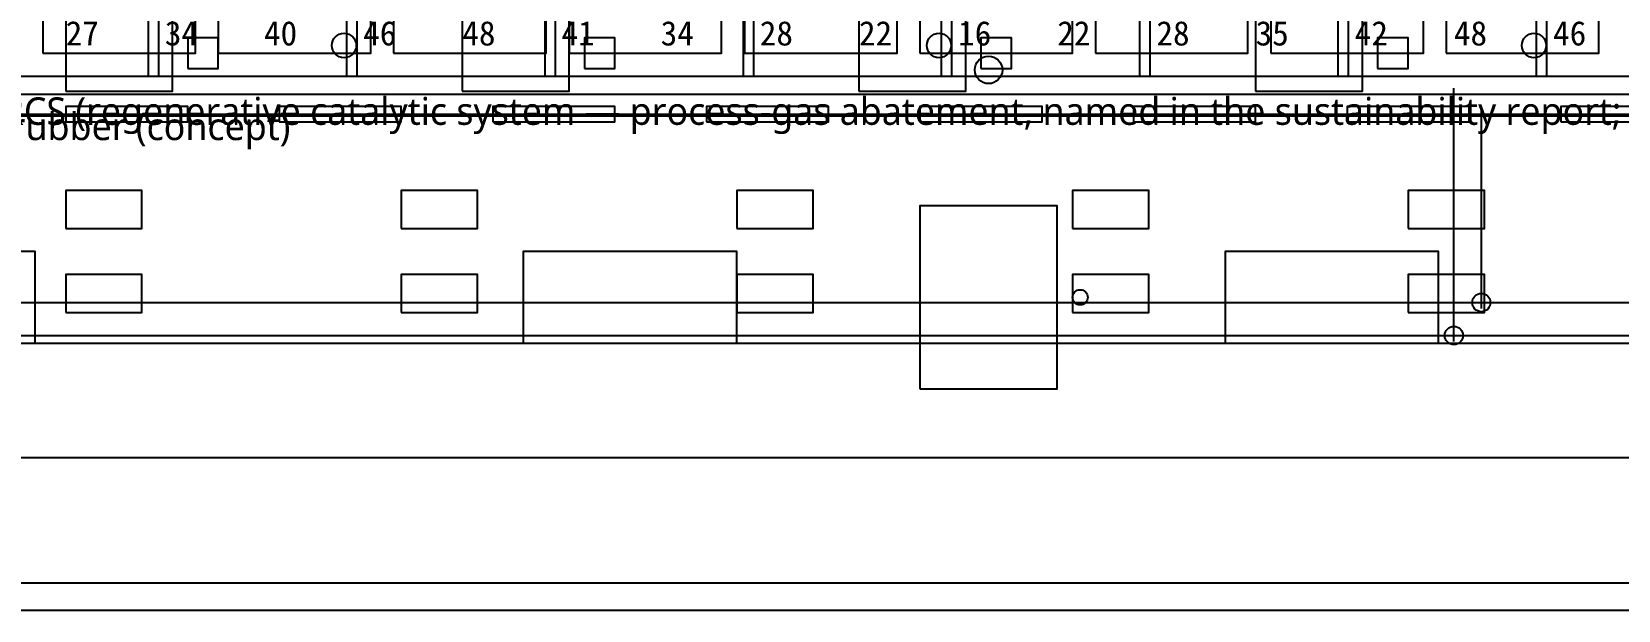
# Model space of a CAD drawing. Header units: metres. Extents: x -1640 to 1560, y -268 to 2338.
# Drawn here: x -165.2 to -61.2, y 852 to 889.9 of the extents above; entities that cross this region are included whole.
import ezdxf

# ---------------------------------------------------------------- set-up
doc = ezdxf.new("R2010")
doc.units = ezdxf.units.M
for name, color, linetype in [('1F_CDS', 5, 'Continuous'), ('1F_EHS_EXIT_DOOR_CONCEPT', 3, 'Continuous'), ('1F_EHS_EXTINGUISHER_HYDRANT_CABINET_CONCEPT', 1, 'Continuous'), ('1F_EHS_SAFETY_SHOWER_EYEWASH_CONCEPT', 3, 'Continuous'), ('1F_SUPPORT', 4, 'Continuous'), ('1F_ZONE', 3, 'Continuous'), ('2F_EHS_EXIT_DOOR_CONCEPT', 3, 'Continuous'), ('2F_EHS_EXTINGUISHER_HYDRANT_CABINET_CONCEPT', 1, 'Continuous'), ('2F_SUPPORT', 4, 'Continuous'), ('2F_ZONE', 3, 'Continuous'), ('3F_EHS_EGRESS_DIST_M', 2, 'Continuous'), ('3F_EHS_EXIT_DOOR_CONCEPT', 3, 'Continuous'), ('3F_EHS_EXTINGUISHER_HYDRANT_CABINET_CONCEPT', 1, 'Continuous'), ('3F_SUPPORT', 4, 'Continuous'), ('3F_ZONE', 3, 'Continuous'), ('4F_DCC', 3, 'Continuous'), ('4F_FFU', 1, 'Continuous'), ('4F_MAU', 2, 'Continuous'), ('4F_STRUCT_PLENUM_TRUSS_CONCEPT', 9, 'Continuous'), ('4F_SUPPORT', 4, 'Continuous'), ('4F_ZONE', 3, 'Continuous'), ('5F_CDS', 5, 'Continuous'), ('5F_EHS_EXIT_DOOR_CONCEPT', 3, 'Continuous'), ('5F_EHS_EXTINGUISHER_HYDRANT_CABINET_CONCEPT', 1, 'Continuous'), ('5F_EHS_SAFETY_SHOWER_EYEWASH_CONCEPT', 3, 'Continuous'), ('5F_SUPPORT', 4, 'Continuous'), ('5F_ZONE', 3, 'Continuous'), ('6F_EHS_EXIT_DOOR_CONCEPT', 3, 'Continuous'), ('6F_EHS_EXTINGUISHER_HYDRANT_CABINET_CONCEPT', 1, 'Continuous'), ('6F_SUPPORT', 4, 'Continuous'), ('6F_ZONE', 3, 'Continuous'), ('7F_EHS_EGRESS_DIST_M', 2, 'Continuous'), ('7F_EHS_EXIT_DOOR_CONCEPT', 3, 'Continuous'), ('7F_EHS_EXTINGUISHER_HYDRANT_CABINET_CONCEPT', 1, 'Continuous'), ('7F_SUPPORT', 4, 'Continuous'), ('7F_ZONE', 3, 'Continuous'), ('8F_DCC', 3, 'Continuous'), ('8F_FFU', 1, 'Continuous'), ('8F_MAU', 2, 'Continuous'), ('8F_STRUCT_PLENUM_TRUSS_CONCEPT', 9, 'Continuous'), ('8F_SUPPORT', 4, 'Continuous'), ('8F_ZONE', 3, 'Continuous'), ('OUTLINE', 7, 'Continuous'), ('RF_RSC', 4, 'Continuous'), ('RF_STACK', 2, 'Continuous'), ('UTIL_CHEM_CONCEPT', 6, 'Continuous'), ('UTIL_CHW.R_CONCEPT', 2, 'Continuous'), ('UTIL_CHW.S_CONCEPT', 1, 'Continuous'), ('UTIL_ELEC.MV_CONCEPT', 1, 'Continuous'), ('UTIL_EXH.ACID_CONCEPT', 4, 'Continuous'), ('UTIL_EXH.ACID_RISER', 4, 'Continuous'), ('UTIL_EXH.ALK_CONCEPT', 5, 'Continuous'), ('UTIL_EXH.ALK_RISER', 5, 'Continuous'), ('UTIL_TEXT', 7, 'Continuous')]:
    doc.layers.add(name, color=color, linetype=linetype)
doc.styles.add('KO', font='malgun.ttf')

msp = doc.modelspace()

# ---------------------------------------------------------------- linework, layer by layer
at = {"layer": '1F_CDS'}
for points in [[(-163, 877), (-158, 877), (-158, 879.5), (-163, 879.5)], [(-141, 877), (-136, 877), (-136, 879.5), (-141, 879.5)], [(-119, 877), (-114, 877), (-114, 879.5), (-119, 879.5)], [(-97, 877), (-92, 877), (-92, 879.5), (-97, 879.5)], [(-75, 877), (-70, 877), (-70, 879.5), (-75, 879.5)], [(-163, 871.5), (-158, 871.5), (-158, 874), (-163, 874)], [(-141, 871.5), (-136, 871.5), (-136, 874), (-141, 874)], [(-119, 871.5), (-114, 871.5), (-114, 874), (-119, 874)], [(-97, 871.5), (-92, 871.5), (-92, 874), (-97, 874)], [(-75, 871.5), (-70, 871.5), (-70, 874), (-75, 874)]]:
    msp.add_lwpolyline(points, close=True, dxfattribs=at)
at = {"layer": '1F_EHS_EXIT_DOOR_CONCEPT'}
msp.add_circle((-102.5, 887.4), 0.9, dxfattribs=at)
at = {"layer": '1F_EHS_EXTINGUISHER_HYDRANT_CABINET_CONCEPT'}
msp.add_circle((-96.5, 872.5), 0.5, dxfattribs=at)
at = {"layer": '1F_EHS_SAFETY_SHOWER_EYEWASH_CONCEPT'}
for centre in [(-144.75, 889), (-105.75, 889), (-66.75, 889)]:
    msp.add_circle(centre, 0.8, dxfattribs=at)
at = {"layer": '1F_SUPPORT'}
msp.add_lwpolyline([(-107, 866.5), (-98, 866.5), (-98, 878.5), (-107, 878.5)], close=True, dxfattribs=at)
at = {"layer": '1F_ZONE'}
msp.add_lwpolyline([(-281, 887), (-7.5, 887), (-7.5, 1045), (-281, 1045)], close=True, dxfattribs=at)
at = {"layer": '2F_EHS_EXIT_DOOR_CONCEPT'}
msp.add_circle((-102.5, 887.4), 0.9, dxfattribs=at)
at = {"layer": '2F_EHS_EXTINGUISHER_HYDRANT_CABINET_CONCEPT'}
msp.add_circle((-96.5, 872.5), 0.5, dxfattribs=at)
at = {"layer": '2F_SUPPORT'}
msp.add_lwpolyline([(-107, 866.5), (-98, 866.5), (-98, 878.5), (-107, 878.5)], close=True, dxfattribs=at)
at = {"layer": '2F_ZONE'}
msp.add_lwpolyline([(-281, 887), (-7.5, 887), (-7.5, 1045), (-281, 1045)], close=True, dxfattribs=at)
at = {"layer": '3F_EHS_EXIT_DOOR_CONCEPT'}
msp.add_circle((-102.5, 887.4), 0.9, dxfattribs=at)
at = {"layer": '3F_EHS_EXTINGUISHER_HYDRANT_CABINET_CONCEPT'}
msp.add_circle((-96.5, 872.5), 0.5, dxfattribs=at)
at = {"layer": '3F_SUPPORT'}
msp.add_lwpolyline([(-107, 866.5), (-98, 866.5), (-98, 878.5), (-107, 878.5)], close=True, dxfattribs=at)
at = {"layer": '3F_ZONE'}
msp.add_lwpolyline([(-281, 887), (-7.5, 887), (-7.5, 1045), (-281, 1045)], close=True, dxfattribs=at)
at = {"layer": '4F_DCC'}
for points in [[(-163, 884), (-155, 884), (-155, 885), (-163, 885)], [(-149, 884), (-141, 884), (-141, 885), (-149, 885)], [(-135, 884), (-127, 884), (-127, 885), (-135, 885)], [(-121, 884), (-113, 884), (-113, 885), (-121, 885)], [(-107, 884), (-99, 884), (-99, 885), (-107, 885)], [(-93, 884), (-85, 884), (-85, 885), (-93, 885)], [(-79, 884), (-71, 884), (-71, 885), (-79, 885)], [(-65, 884), (-57, 884), (-57, 885), (-65, 885)]]:
    msp.add_lwpolyline(points, close=True, dxfattribs=at)
at = {"layer": '4F_FFU'}
for points in [[(-164.5, 888.5), (-154.5, 888.5), (-154.5, 898.5), (-164.5, 898.5)], [(-153, 888.5), (-143, 888.5), (-143, 898.5), (-153, 898.5)], [(-141.5, 888.5), (-131.5, 888.5), (-131.5, 898.5), (-141.5, 898.5)], [(-130, 888.5), (-120, 888.5), (-120, 898.5), (-130, 898.5)], [(-118.5, 888.5), (-108.5, 888.5), (-108.5, 898.5), (-118.5, 898.5)], [(-107, 888.5), (-97, 888.5), (-97, 898.5), (-107, 898.5)], [(-95.5, 888.5), (-85.5, 888.5), (-85.5, 898.5), (-95.5, 898.5)], [(-84, 888.5), (-74, 888.5), (-74, 898.5), (-84, 898.5)], [(-72.5, 888.5), (-62.5, 888.5), (-62.5, 898.5), (-72.5, 898.5)]]:
    msp.add_lwpolyline(points, close=True, dxfattribs=at)
at = {"layer": '4F_MAU'}
for points in [[(-179, 869.5), (-165, 869.5), (-165, 875.5), (-179, 875.5)], [(-133, 869.5), (-119, 869.5), (-119, 875.5), (-133, 875.5)], [(-87, 869.5), (-73, 869.5), (-73, 875.5), (-87, 875.5)]]:
    msp.add_lwpolyline(points, close=True, dxfattribs=at)
at = {"layer": '4F_STRUCT_PLENUM_TRUSS_CONCEPT'}
for points in [[(-157.6, 887), (-156.9, 887), (-156.9, 1045), (-157.6, 1045)], [(-144.6, 887), (-143.9, 887), (-143.9, 1045), (-144.6, 1045)], [(-131.6, 887), (-130.9, 887), (-130.9, 1045), (-131.6, 1045)], [(-118.6, 887), (-117.9, 887), (-117.9, 1045), (-118.6, 1045)], [(-105.6, 887), (-104.9, 887), (-104.9, 1045), (-105.6, 1045)], [(-92.6, 887), (-91.9, 887), (-91.9, 1045), (-92.6, 1045)], [(-79.6, 887), (-78.9, 887), (-78.9, 1045), (-79.6, 1045)], [(-66.6, 887), (-65.9, 887), (-65.9, 1045), (-66.6, 1045)]]:
    msp.add_lwpolyline(points, close=True, dxfattribs=at)
at = {"layer": '4F_SUPPORT'}
msp.add_lwpolyline([(-107, 866.5), (-98, 866.5), (-98, 878.5), (-107, 878.5)], close=True, dxfattribs=at)
at = {"layer": '4F_ZONE'}
msp.add_lwpolyline([(-281, 887), (-7.5, 887), (-7.5, 1045), (-281, 1045)], close=True, dxfattribs=at)
at = {"layer": '5F_CDS'}
for points in [[(-163, 877), (-158, 877), (-158, 879.5), (-163, 879.5)], [(-141, 877), (-136, 877), (-136, 879.5), (-141, 879.5)], [(-119, 877), (-114, 877), (-114, 879.5), (-119, 879.5)], [(-97, 877), (-92, 877), (-92, 879.5), (-97, 879.5)], [(-75, 877), (-70, 877), (-70, 879.5), (-75, 879.5)], [(-163, 871.5), (-158, 871.5), (-158, 874), (-163, 874)], [(-141, 871.5), (-136, 871.5), (-136, 874), (-141, 874)], [(-119, 871.5), (-114, 871.5), (-114, 874), (-119, 874)], [(-97, 871.5), (-92, 871.5), (-92, 874), (-97, 874)], [(-75, 871.5), (-70, 871.5), (-70, 874), (-75, 874)]]:
    msp.add_lwpolyline(points, close=True, dxfattribs=at)
at = {"layer": '5F_EHS_EXIT_DOOR_CONCEPT'}
msp.add_circle((-102.5, 887.4), 0.9, dxfattribs=at)
at = {"layer": '5F_EHS_EXTINGUISHER_HYDRANT_CABINET_CONCEPT'}
msp.add_circle((-96.5, 872.5), 0.5, dxfattribs=at)
at = {"layer": '5F_EHS_SAFETY_SHOWER_EYEWASH_CONCEPT'}
for centre in [(-144.75, 889), (-105.75, 889), (-66.75, 889)]:
    msp.add_circle(centre, 0.8, dxfattribs=at)
at = {"layer": '5F_SUPPORT'}
msp.add_lwpolyline([(-107, 866.5), (-98, 866.5), (-98, 878.5), (-107, 878.5)], close=True, dxfattribs=at)
at = {"layer": '5F_ZONE'}
msp.add_lwpolyline([(-281, 887), (-7.5, 887), (-7.5, 1045), (-281, 1045)], close=True, dxfattribs=at)
at = {"layer": '6F_EHS_EXIT_DOOR_CONCEPT'}
msp.add_circle((-102.5, 887.4), 0.9, dxfattribs=at)
at = {"layer": '6F_EHS_EXTINGUISHER_HYDRANT_CABINET_CONCEPT'}
msp.add_circle((-96.5, 872.5), 0.5, dxfattribs=at)
at = {"layer": '6F_SUPPORT'}
msp.add_lwpolyline([(-107, 866.5), (-98, 866.5), (-98, 878.5), (-107, 878.5)], close=True, dxfattribs=at)
at = {"layer": '6F_ZONE'}
msp.add_lwpolyline([(-281, 887), (-7.5, 887), (-7.5, 1045), (-281, 1045)], close=True, dxfattribs=at)
at = {"layer": '7F_EHS_EXIT_DOOR_CONCEPT'}
msp.add_circle((-102.5, 887.4), 0.9, dxfattribs=at)
at = {"layer": '7F_EHS_EXTINGUISHER_HYDRANT_CABINET_CONCEPT'}
msp.add_circle((-96.5, 872.5), 0.5, dxfattribs=at)
at = {"layer": '7F_SUPPORT'}
msp.add_lwpolyline([(-107, 866.5), (-98, 866.5), (-98, 878.5), (-107, 878.5)], close=True, dxfattribs=at)
at = {"layer": '7F_ZONE'}
msp.add_lwpolyline([(-281, 887), (-7.5, 887), (-7.5, 1045), (-281, 1045)], close=True, dxfattribs=at)
at = {"layer": '8F_DCC'}
for points in [[(-163, 884), (-155, 884), (-155, 885), (-163, 885)], [(-149, 884), (-141, 884), (-141, 885), (-149, 885)], [(-135, 884), (-127, 884), (-127, 885), (-135, 885)], [(-121, 884), (-113, 884), (-113, 885), (-121, 885)], [(-107, 884), (-99, 884), (-99, 885), (-107, 885)], [(-93, 884), (-85, 884), (-85, 885), (-93, 885)], [(-79, 884), (-71, 884), (-71, 885), (-79, 885)], [(-65, 884), (-57, 884), (-57, 885), (-65, 885)]]:
    msp.add_lwpolyline(points, close=True, dxfattribs=at)
at = {"layer": '8F_FFU'}
for points in [[(-164.5, 888.5), (-154.5, 888.5), (-154.5, 898.5), (-164.5, 898.5)], [(-153, 888.5), (-143, 888.5), (-143, 898.5), (-153, 898.5)], [(-141.5, 888.5), (-131.5, 888.5), (-131.5, 898.5), (-141.5, 898.5)], [(-130, 888.5), (-120, 888.5), (-120, 898.5), (-130, 898.5)], [(-118.5, 888.5), (-108.5, 888.5), (-108.5, 898.5), (-118.5, 898.5)], [(-107, 888.5), (-97, 888.5), (-97, 898.5), (-107, 898.5)], [(-95.5, 888.5), (-85.5, 888.5), (-85.5, 898.5), (-95.5, 898.5)], [(-84, 888.5), (-74, 888.5), (-74, 898.5), (-84, 898.5)], [(-72.5, 888.5), (-62.5, 888.5), (-62.5, 898.5), (-72.5, 898.5)]]:
    msp.add_lwpolyline(points, close=True, dxfattribs=at)
at = {"layer": '8F_MAU'}
for points in [[(-179, 869.5), (-165, 869.5), (-165, 875.5), (-179, 875.5)], [(-133, 869.5), (-119, 869.5), (-119, 875.5), (-133, 875.5)], [(-87, 869.5), (-73, 869.5), (-73, 875.5), (-87, 875.5)]]:
    msp.add_lwpolyline(points, close=True, dxfattribs=at)
at = {"layer": '8F_STRUCT_PLENUM_TRUSS_CONCEPT'}
for points in [[(-157.6, 887), (-156.9, 887), (-156.9, 1045), (-157.6, 1045)], [(-144.6, 887), (-143.9, 887), (-143.9, 1045), (-144.6, 1045)], [(-131.6, 887), (-130.9, 887), (-130.9, 1045), (-131.6, 1045)], [(-118.6, 887), (-117.9, 887), (-117.9, 1045), (-118.6, 1045)], [(-105.6, 887), (-104.9, 887), (-104.9, 1045), (-105.6, 1045)], [(-92.6, 887), (-91.9, 887), (-91.9, 1045), (-92.6, 1045)], [(-79.6, 887), (-78.9, 887), (-78.9, 1045), (-79.6, 1045)], [(-66.6, 887), (-65.9, 887), (-65.9, 1045), (-66.6, 1045)]]:
    msp.add_lwpolyline(points, close=True, dxfattribs=at)
at = {"layer": '8F_SUPPORT'}
msp.add_lwpolyline([(-107, 866.5), (-98, 866.5), (-98, 878.5), (-107, 878.5)], close=True, dxfattribs=at)
at = {"layer": '8F_ZONE'}
msp.add_lwpolyline([(-281, 887), (-7.5, 887), (-7.5, 1045), (-281, 1045)], close=True, dxfattribs=at)
at = {"layer": 'OUTLINE'}
msp.add_lwpolyline([(-307, 862), (347, 862), (347, 1070), (-307, 1070)], close=True, dxfattribs=at)
at = {"layer": 'RF_RSC'}
for points in [[(-163, 886), (-156, 886), (-156, 891), (-163, 891)], [(-137, 886), (-130, 886), (-130, 891), (-137, 891)], [(-111, 886), (-104, 886), (-104, 891), (-111, 891)], [(-85, 886), (-78, 886), (-78, 891), (-85, 891)]]:
    msp.add_lwpolyline(points, close=True, dxfattribs=at)
at = {"layer": 'RF_STACK'}
for points in [[(-155, 887.5), (-153, 887.5), (-153, 889.5), (-155, 889.5)], [(-129, 887.5), (-127, 887.5), (-127, 889.5), (-129, 889.5)], [(-103, 887.5), (-101, 887.5), (-101, 889.5), (-103, 889.5)], [(-77, 887.5), (-75, 887.5), (-75, 889.5), (-77, 889.5)]]:
    msp.add_lwpolyline(points, close=True, dxfattribs=at)
at = {"layer": 'UTIL_CHEM_CONCEPT'}
msp.add_line((-273.3, 869.5), (286.3, 869.5), dxfattribs=at)
msp.add_line((-273.3, 869.5), (286.3, 869.5), dxfattribs=at)
at = {"layer": 'UTIL_CHW.R_CONCEPT'}
msp.add_line((-276.2, 885.8), (287.8, 885.8), dxfattribs=at)
msp.add_line((-276.2, 885.8), (287.8, 885.8), dxfattribs=at)
at = {"layer": 'UTIL_CHW.S_CONCEPT'}
msp.add_line((-277.5, 884.5), (286.5, 884.5), dxfattribs=at)
msp.add_line((-277.5, 884.5), (286.5, 884.5), dxfattribs=at)
at = {"layer": 'UTIL_ELEC.MV_CONCEPT'}
for p, q in [((-320.05, 853.8), (362.45, 853.8)), ((-318.25, 852), (362.45, 852))]:
    msp.add_line(p, q, dxfattribs=at)
at = {"layer": 'UTIL_EXH.ACID_CONCEPT'}
for p, q in [((-72, 869.6), (-72, 886.2)), ((-72, 869.6), (-72, 886.2)), ((-279.4, 885.8), (288.4, 885.8)), ((-279.4, 885.8), (288.4, 885.8)), ((-267.55, 870), (295.55, 870))]:
    msp.add_line(p, q, dxfattribs=at)
at = {"layer": 'UTIL_EXH.ACID_RISER'}
msp.add_circle((-72, 870), 0.6, dxfattribs=at)
at = {"layer": 'UTIL_EXH.ALK_CONCEPT'}
for p, q in [((-279.4, 884.4), (288.4, 884.4)), ((-279.4, 884.4), (288.4, 884.4)), ((-70.2, 871.76), (-70.2, 884.8)), ((-70.2, 871.76), (-70.2, 884.8)), ((-267.55, 872.16), (295.55, 872.16))]:
    msp.add_line(p, q, dxfattribs=at)
at = {"layer": 'UTIL_EXH.ALK_RISER'}
msp.add_circle((-70.2, 872.16), 0.6, dxfattribs=at)

# ---------------------------------------------------------------- texts
at = {"layer": '3F_EHS_EGRESS_DIST_M'}
for s, p in [('27', (-163, 889)), ('34', (-156.5, 889)), ('40', (-150, 889)), ('46', (-143.5, 889)), ('48', (-137, 889)), ('41', (-130.5, 889)), ('34', (-124, 889)), ('28', (-117.5, 889)), ('22', (-111, 889)), ('16', (-104.5, 889)), ('22', (-98, 889)), ('28', (-91.5, 889)), ('35', (-85, 889)), ('42', (-78.5, 889)), ('48', (-72, 889)), ('46', (-65.5, 889))]:
    msp.add_text(s, height=1.6, dxfattribs=at).set_placement(p)
at = {"layer": '7F_EHS_EGRESS_DIST_M'}
for s, p in [('27', (-163, 889)), ('34', (-156.5, 889)), ('40', (-150, 889)), ('46', (-143.5, 889)), ('48', (-137, 889)), ('41', (-130.5, 889)), ('34', (-124, 889)), ('28', (-117.5, 889)), ('22', (-111, 889)), ('16', (-104.5, 889)), ('22', (-98, 889)), ('28', (-91.5, 889)), ('35', (-85, 889)), ('42', (-78.5, 889)), ('48', (-72, 889)), ('46', (-65.5, 889))]:
    msp.add_text(s, height=1.6, dxfattribs=at).set_placement(p)
at = {"layer": 'UTIL_TEXT', "style": 'KO'}
for s, p in [('P4 rooftop RCS (regenerative catalytic system — process-gas abatement, named in the sustainability report; location is concept)', (-179.5, 883.8)), ('P4 rooftop alkali-only wet scrubber (concept)', (-197.5, 882.8))]:
    msp.add_text(s, height=1.8, dxfattribs=at).set_placement(p)

doc.saveas('drawing.dxf')
